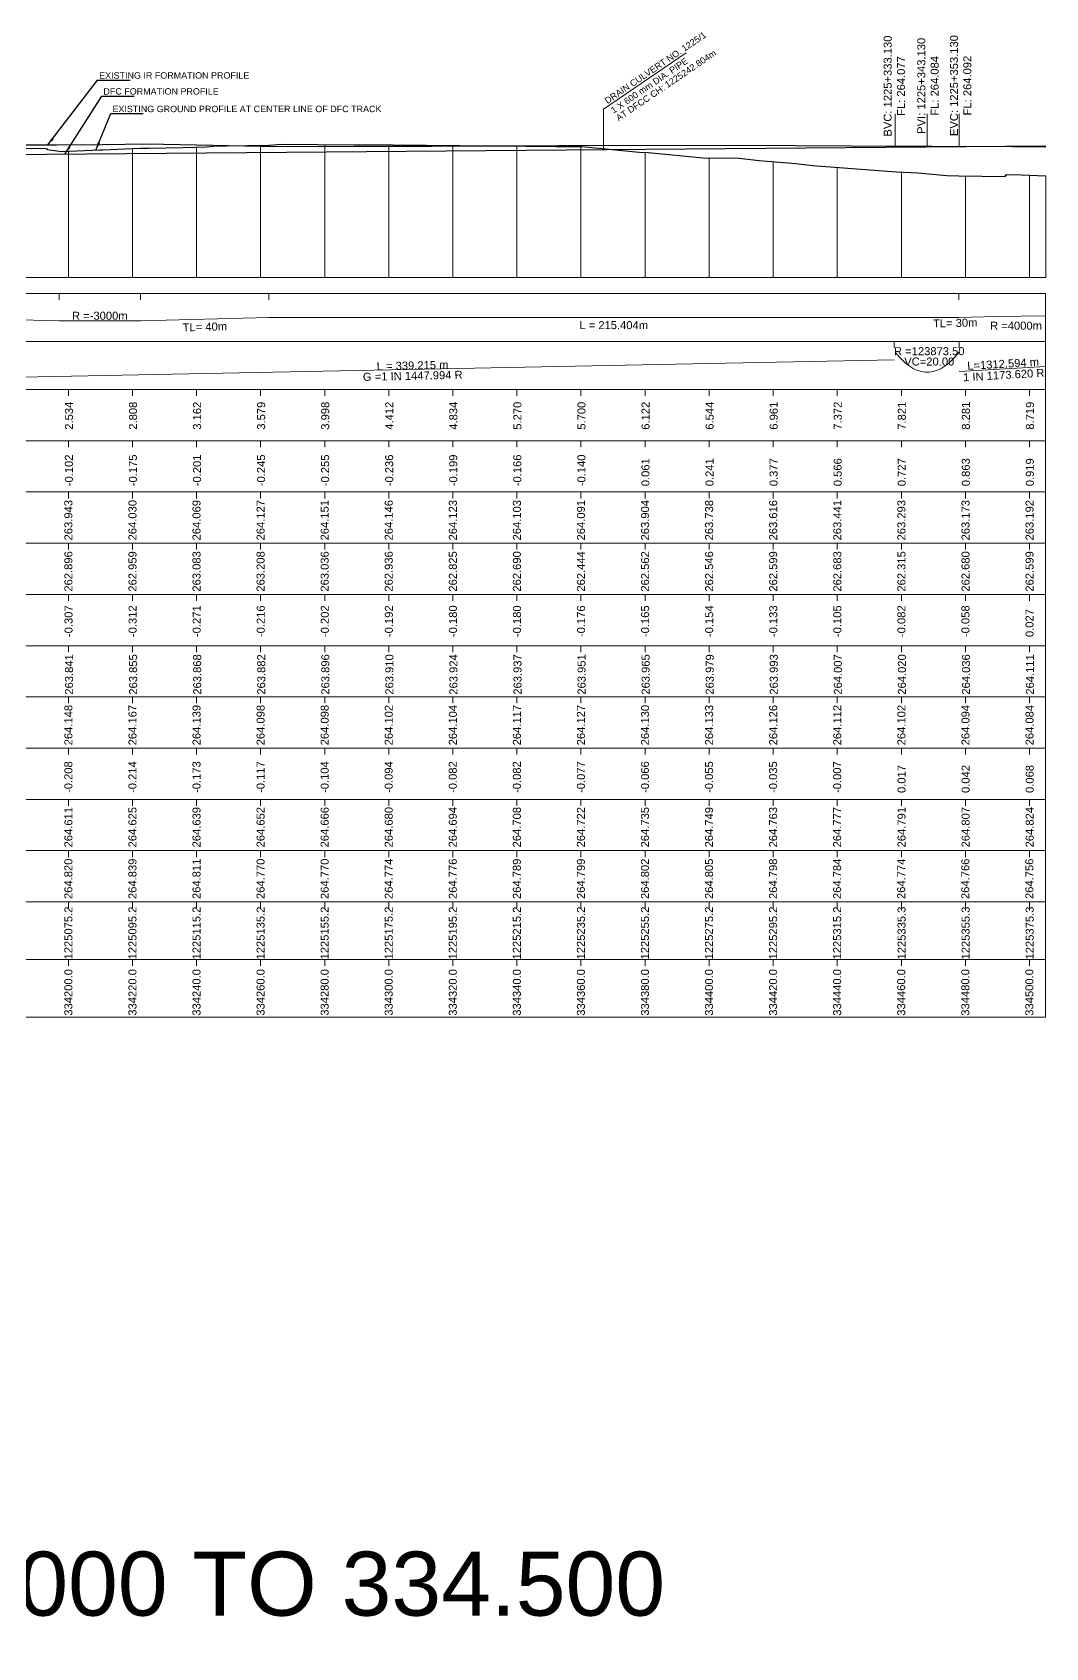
# Model space of a CAD drawing. Header units: metres. Extents: x -117481 to 30159, y 3176 to 3713.
# Drawn here: x 29842 to 30159, y 3176 to 3681 of the extents above; entities that cross this region are included whole.
import ezdxf
from ezdxf.enums import TextEntityAlignment as Align

# ---------------------------------------------------------------- set-up
doc = ezdxf.new("R2010")
doc.units = ezdxf.units.M
doc.header["$MEASUREMENT"] = 0
for name, color, linetype, lineweight in [('C-PROF-LABL-DG', 1, 'Continuous', 25), ('LS DATUM X', 7, 'Continuous', 0), ('LS EXG GL', 7, 'Continuous', 0), ('LS EXG IR CH', 7, 'Continuous', 0), ('LS EXG RL', 7, 'Continuous', 0), ('LS EXG. FL', 7, 'Continuous', 0), ('LS EXG. GL AT PRO. TOE', 7, 'Continuous', 0), ('LS FRAME', 7, 'Continuous', 0), ('LS HORIZONTAL ALIGNMENT', 10, 'Continuous', 0), ('LS PRO FL', 10, 'Continuous', 0), ('LS PRO RAIL LEVEL', 10, 'Continuous', 0), ('LS PRO. DFCC CH', 10, 'Continuous', 0), ('LS PROFILE EXG FL', 7, 'Continuous', 25), ('LS PROFILE EXG GL', 7, 'Continuous', 30), ('LS PROFILE PRO FL', 1, 'Continuous', 30), ('LS TICKS', 7, 'Continuous', 0), ('LS VERTICAL ALIGNMENT', 10, 'Continuous', 0), ('Profile Grid', 7, 'Continuous', 0), ('Profile Major Ticks', 7, 'Continuous', 0), ('Profile text', 7, 'Continuous', 0), ('Profile Vertical Alignment', 7, 'Continuous', 0), ('View Vert Annotation Curves Leader Line', 7, 'Continuous', 0)]:
    doc.layers.add(name, color=color, linetype=linetype, lineweight=lineweight)
doc.layers.add('ref text', color=3, linetype='Continuous')
doc.styles.add('Arial', font='arial.ttf')
doc.styles.get("Standard").update_dxf_attribs({"font": 'arial.ttf'})
doc.styles.add('Style-Arial', font='arial.ttf')
doc.dimstyles.get("Standard").update_dxf_attribs({"dimtxt": 5, "dimasz": 0.18, "dimexe": 0.18, "dimexo": 0.0625, "dimgap": 0.09, "dimtad": 0, "dimtih": 1, "dimtoh": 1, "dimdec": 4, "dimzin": 0, "dimdsep": 46, "dimtxsty": 'Standard', "dimcen": 0.09, "dimadec": 0, "dimazin": 0, "dimtfac": 1, "dimtdec": 4, "dimtofl": 0, "dimtmove": 0, "dimatfit": 3, "dimfxl": 1, "dimtolj": 1, "dimtzin": 0, "dimarcsym": 0})

# ---------------------------------------------------------------- blocks, each defined once
blk = doc.blocks.new('A$Ca8807bb1')
at = {"color": 1}
for s, p in [('263.827', (0, 0)), ('263.818', (20, 0)), ('263.809', (40, 0)), ('263.800', (60, 0)), ('263.790', (80, 0)), ('263.781', (100, 0)), ('263.785', (120, 0)), ('263.799', (140, 0)), ('263.813', (160, 0)), ('263.827', (180, 0)), ('263.841', (200, 0)), ('263.855', (220, 0)), ('263.868', (240, 0)), ('263.882', (260, 0)), ('263.896', (280, 0)), ('263.910', (300, 0)), ('263.924', (320, 0)), ('263.937', (340, 0)), ('263.951', (360, 0)), ('263.965', (380, 0)), ('263.979', (400, 0)), ('263.993', (420, 0)), ('264.007', (440, 0)), ('264.020', (460, 0)), ('264.036', (480, 0)), ('264.111', (500, 0))]:
    blk.add_text(s, height=2.5, rotation=90, dxfattribs=at).set_placement(p)
blk = doc.blocks.new('A$Ce3f7ec00')
at = {"color": 1}
for s, p in [('-0.144', (0, 0)), ('-0.161', (20, 0)), ('-0.225', (40, 0)), ('-0.286', (60, 0)), ('-0.314', (80, 0)), ('-0.340', (100, 0)), ('-0.347', (120, 0)), ('-0.338', (140, 0)), ('-0.326', (160, 0)), ('-0.315', (180, 0)), ('-0.307', (200, 0)), ('-0.312', (220, 0)), ('-0.271', (240, 0)), ('-0.216', (260, 0)), ('-0.202', (280, 0)), ('-0.192', (300, 0)), ('-0.180', (320, 0)), ('-0.180', (340, 0)), ('-0.176', (360, 0)), ('-0.165', (380, 0)), ('-0.154', (400, 0)), ('-0.133', (420, 0)), ('-0.105', (440, 0)), ('-0.082', (460, 0)), ('-0.058', (480, 0)), ('0.027', (500, 0))]:
    blk.add_text(s, height=2.5, rotation=90, dxfattribs=at).set_placement(p)
blk = doc.blocks.new('A$C7f09d5ec')
at = {"color": 1}
for s, p in [('-0.280', (0, 0)), ('-0.360', (20, 0)), ('-0.414', (40, 0)), ('-0.476', (60, 0)), ('-0.573', (80, 0)), ('-0.692', (100, 0)), ('-0.679', (120, 0)), ('-0.461', (140, 0)), ('-0.293', (160, 0)), ('-0.216', (180, 0)), ('-0.102', (200, 0)), ('-0.175', (220, 0)), ('-0.201', (240, 0)), ('-0.245', (260, 0)), ('-0.255', (280, 0)), ('-0.236', (300, 0)), ('-0.199', (320, 0)), ('-0.166', (340, 0)), ('-0.140', (360, 0)), ('0.061', (380, 0)), ('0.241', (400, 0)), ('0.377', (420, 0)), ('0.566', (440, 0)), ('0.727', (460, 0)), ('0.863', (480, 0)), ('0.919', (500, 0))]:
    blk.add_text(s, height=2.5, rotation=90, dxfattribs=at).set_placement(p)
blk = doc.blocks.new('A$C6001856b')
at = {"color": 1}
for s, p in [('3.161', (0, 0)), ('2.785', (20, 0)), ('2.564', (40, 0)), ('2.480', (60, 0)), ('2.459', (80, 0)), ('2.458', (100, 0)), ('2.456', (120, 0)), ('2.448', (140, 0)), ('2.438', (160, 0)), ('2.443', (180, 0)), ('2.534', (200, 0)), ('2.808', (220, 0)), ('3.162', (240, 0)), ('3.579', (260, 0)), ('3.998', (280, 0)), ('4.412', (300, 0)), ('4.834', (320, 0)), ('5.270', (340, 0)), ('5.700', (360, 0)), ('6.122', (380, 0)), ('6.544', (400, 0)), ('6.961', (420, 0)), ('7.372', (440, 0)), ('7.821', (460, 0)), ('8.281', (480, 0)), ('8.719', (500, 0))]:
    blk.add_text(s, height=2.5, rotation=90, dxfattribs=at).set_placement(p)

msp = doc.modelspace()

# ---------------------------------------------------------------- linework, layer by layer
at = {"layer": 'LS DATUM X', "color": 7, "linetype": 'Continuous', "lineweight": 0}
msp.add_line((29653.64, 3604.28), (30158.74, 3604.28), dxfattribs=at)
at = {"layer": 'LS FRAME', "color": 7, "linetype": 'Continuous', "lineweight": 0, "flags": 128}
for points in [[(29648.64, 3584.28), (30158.64, 3584.28), (30158.64, 3599.28), (29648.64, 3599.28), (29648.64, 3584.28)], [(29648.64, 3569.28), (30158.64, 3569.28), (30158.64, 3584.28), (29648.64, 3584.28), (29648.64, 3569.28)], [(29648.64, 3553.28), (30158.64, 3553.28), (30158.64, 3569.28), (29648.64, 3569.28), (29648.64, 3553.28)], [(29648.64, 3537.28), (30158.64, 3537.28), (30158.64, 3553.28), (29648.64, 3553.28), (29648.64, 3537.28)], [(29648.64, 3521.28), (30158.64, 3521.28), (30158.64, 3537.28), (29648.64, 3537.28), (29648.64, 3521.28)], [(29648.64, 3505.28), (30158.64, 3505.28), (30158.64, 3521.28), (29648.64, 3521.28), (29648.64, 3505.28)], [(29648.64, 3489.28), (30158.64, 3489.28), (30158.64, 3505.28), (29648.64, 3505.28), (29648.64, 3489.28)], [(29648.64, 3473.28), (30158.64, 3473.28), (30158.64, 3489.28), (29648.64, 3489.28), (29648.64, 3473.28)], [(29648.64, 3457.28), (30158.64, 3457.28), (30158.64, 3473.28), (29648.64, 3473.28), (29648.64, 3457.28)], [(29648.64, 3457.28), (30158.64, 3457.28), (30158.64, 3441.28), (29648.64, 3441.28)], [(29648.64, 3425.28), (30158.64, 3425.28), (30158.64, 3441.28), (29648.64, 3441.28), (29648.64, 3425.28)], [(29648.64, 3409.28), (30158.64, 3409.28), (30158.64, 3425.28), (29648.64, 3425.28), (29648.64, 3409.28)], [(29648.64, 3391.28), (30158.64, 3391.28), (30158.64, 3409.28), (29648.64, 3409.28), (29648.64, 3391.28)], [(29648.64, 3373.28), (30158.64, 3373.28), (30158.64, 3391.28), (29648.64, 3391.28), (29648.64, 3373.28)]]:
    msp.add_lwpolyline(points, close=True, dxfattribs=at)
at = {"layer": 'LS HORIZONTAL ALIGNMENT', "lineweight": 0, "flags": 128}
for points in [[(30143.46, 3592.09), (30158.64, 3592.28)], [(29652.08, 3591.78), (29656.64, 3590.77), (29687.64, 3590.77), (29747.64, 3591.78), (29747.64, 3591.78), (29810.73, 3591.78), (29810.73, 3591.78), (29850.73, 3590.73), (29850.73, 3590.73), (29876.18, 3590.73), (29876.18, 3590.73), (29916.18, 3591.78), (29916.18, 3591.78), (30131.59, 3591.78), (30131.59, 3591.78), (30143.46, 3592.09)]]:
    msp.add_lwpolyline(points, dxfattribs=at)
at = {"layer": 'LS PROFILE EXG FL'}
msp.add_lwpolyline([(29653.64, 3643.99), (29661.85, 3643.74), (29686.78, 3644.43), (29711.7, 3645.12), (29738.35, 3645.37), (29764.34, 3645.57), (29788.43, 3645.64), (29831.19, 3645.7), (29849.91, 3645.72), (29864.29, 3645.86), (29878.28, 3645.99), (29898.73, 3645.57), (29918.42, 3645.16), (29942.92, 3645.32), (29967.03, 3645.28), (29986.73, 3645.41), (30006.72, 3645.54), (30062.61, 3645.62), (30080.68, 3645.49), (30098.11, 3645.37), (30123.27, 3645.26), (30148.36, 3645.16), (30158.74, 3645.09)], dxfattribs=at)
at = {"layer": 'LS PROFILE EXG GL', "flags": 128}
msp.add_lwpolyline([(29837.39, 3644.66), (29846.76, 3644.54), (29847.03, 3644.21), (29850.73, 3643.72), (29851.46, 3643.62), (29863.45, 3644.13), (29864.29, 3644.17), (29876.18, 3644.69), (29876.58, 3644.71), (29878.74, 3644.71), (29889.52, 3644.9), (29896.76, 3645.04), (29898.73, 3645.32), (29902.85, 3645.38), (29916.18, 3645.59), (29916.39, 3645.59), (29920.05, 3645.92), (29920.05, 3645.92), (29942.94, 3645.7), (29944.54, 3645.85), (29986.13, 3645.37), (29986.76, 3645.41), (30005.97, 3645.15), (30006.25, 3645.17), (30013.96, 3645.19), (30031.84, 3643.4), (30034.65, 3643.27), (30051.76, 3641.69), (30063.1, 3641.52), (30069.27, 3640.78), (30080.73, 3639.89), (30085.97, 3639.28), (30112.14, 3637.28), (30118.78, 3636.99), (30123.33, 3636.54), (30127.91, 3636.09), (30131.59, 3636.04), (30146.13, 3635.85), (30146.49, 3636.47), (30146.59, 3636.46), (30151.04, 3636.29), (30158.74, 3636.04)], dxfattribs=at)
at = {"layer": 'LS PROFILE PRO FL', "lineweight": 0}
msp.add_lwpolyline([(30020.66, 3644.26), (30020.66, 3656.88), (30046.51, 3674.47)], dxfattribs=at)
at = {"layer": 'LS PROFILE PRO FL', "flags": 128}
msp.add_lwpolyline([(29771.92, 3642.14), (30158.74, 3645.44)], dxfattribs=at)
at = {"layer": 'LS TICKS', "color": 7, "linetype": 'Continuous', "lineweight": 0, "flags": 128}
for points in [[(29850.73, 3597.28), (29850.73, 3599.28)], [(29876.18, 3597.28), (29876.18, 3599.28)], [(29916.18, 3597.28), (29916.18, 3599.28)], [(30131.67, 3597.28), (30131.67, 3599.28)], [(30111.49, 3582.28), (30111.49, 3584.28)], [(30131.7, 3582.28), (30131.7, 3584.28)], [(29853.64, 3567.28), (29853.64, 3569.28)], [(29873.65, 3567.28), (29873.65, 3569.28)], [(29893.64, 3567.28), (29893.64, 3569.28)], [(29913.64, 3567.28), (29913.64, 3569.28)], [(29933.65, 3567.28), (29933.65, 3569.28)], [(29953.65, 3567.28), (29953.65, 3569.28)], [(29973.66, 3567.28), (29973.66, 3569.28)], [(29993.66, 3567.28), (29993.66, 3569.28)], [(30013.66, 3567.28), (30013.66, 3569.28)], [(30033.67, 3567.28), (30033.67, 3569.28)], [(30053.67, 3567.28), (30053.67, 3569.28)], [(30073.67, 3567.28), (30073.67, 3569.28)], [(30093.68, 3567.28), (30093.68, 3569.28)], [(30113.7, 3567.28), (30113.7, 3569.28)], [(30133.7, 3567.28), (30133.7, 3569.28)], [(30153.7, 3567.28), (30153.7, 3569.28)], [(29853.64, 3551.28), (29853.64, 3553.28)], [(29873.65, 3551.28), (29873.65, 3553.28)], [(29893.64, 3551.28), (29893.64, 3553.28)], [(29913.64, 3551.28), (29913.64, 3553.28)], [(29933.65, 3551.28), (29933.65, 3553.28)], [(29953.65, 3551.28), (29953.65, 3553.28)], [(29973.66, 3551.28), (29973.66, 3553.28)], [(29993.66, 3551.28), (29993.66, 3553.28)], [(30013.66, 3551.28), (30013.66, 3553.28)], [(30033.67, 3551.28), (30033.67, 3553.28)], [(30053.67, 3551.28), (30053.67, 3553.28)], [(30073.67, 3551.28), (30073.67, 3553.28)], [(30093.68, 3551.28), (30093.68, 3553.28)], [(30113.7, 3551.28), (30113.7, 3553.28)], [(30133.7, 3551.28), (30133.7, 3553.28)], [(30153.7, 3551.28), (30153.7, 3553.28)], [(29853.64, 3535.28), (29853.64, 3537.28)], [(29873.65, 3535.28), (29873.65, 3537.28)], [(29893.64, 3535.28), (29893.64, 3537.28)], [(29913.64, 3535.28), (29913.64, 3537.28)], [(29933.65, 3535.28), (29933.65, 3537.28)], [(29953.65, 3535.28), (29953.65, 3537.28)], [(29973.66, 3535.28), (29973.66, 3537.28)], [(29993.66, 3535.28), (29993.66, 3537.28)], [(30013.66, 3535.28), (30013.66, 3537.28)], [(30033.67, 3535.28), (30033.67, 3537.28)], [(30053.67, 3535.28), (30053.67, 3537.28)], [(30073.67, 3535.28), (30073.67, 3537.28)], [(30093.68, 3535.28), (30093.68, 3537.28)], [(30113.7, 3535.28), (30113.7, 3537.28)], [(30133.7, 3535.28), (30133.7, 3537.28)], [(30153.7, 3535.28), (30153.7, 3537.28)], [(29853.64, 3519.28), (29853.64, 3521.28)], [(29873.65, 3519.28), (29873.65, 3521.28)], [(29893.64, 3519.28), (29893.64, 3521.28)], [(29913.64, 3519.28), (29913.64, 3521.28)], [(29933.65, 3519.28), (29933.65, 3521.28)], [(29953.65, 3519.28), (29953.65, 3521.28)], [(29973.66, 3519.28), (29973.66, 3521.28)], [(29993.66, 3519.28), (29993.66, 3521.28)], [(30013.66, 3519.28), (30013.66, 3521.28)], [(30033.67, 3519.28), (30033.67, 3521.28)], [(30053.67, 3519.28), (30053.67, 3521.28)], [(30073.67, 3519.28), (30073.67, 3521.28)], [(30093.68, 3519.28), (30093.68, 3521.28)], [(30113.7, 3519.28), (30113.7, 3521.28)], [(30133.7, 3519.28), (30133.7, 3521.28)], [(30153.7, 3519.28), (30153.7, 3521.28)], [(29853.64, 3503.28), (29853.64, 3505.28)], [(29873.65, 3503.28), (29873.65, 3505.28)], [(29893.64, 3503.28), (29893.64, 3505.28)], [(29913.64, 3503.28), (29913.64, 3505.28)], [(29933.65, 3503.28), (29933.65, 3505.28)], [(29953.65, 3503.28), (29953.65, 3505.28)], [(29973.66, 3503.28), (29973.66, 3505.28)], [(29993.66, 3503.28), (29993.66, 3505.28)], [(30013.66, 3503.28), (30013.66, 3505.28)], [(30033.67, 3503.28), (30033.67, 3505.28)], [(30053.67, 3503.28), (30053.67, 3505.28)], [(30073.67, 3503.28), (30073.67, 3505.28)], [(30093.68, 3503.28), (30093.68, 3505.28)], [(30113.7, 3503.28), (30113.7, 3505.28)], [(30133.7, 3503.28), (30133.7, 3505.28)], [(30153.7, 3503.28), (30153.7, 3505.28)], [(29853.64, 3487.28), (29853.64, 3489.28)], [(29873.65, 3487.28), (29873.65, 3489.28)], [(29893.64, 3487.28), (29893.64, 3489.28)], [(29913.64, 3487.28), (29913.64, 3489.28)], [(29933.65, 3487.28), (29933.65, 3489.28)], [(29953.65, 3487.28), (29953.65, 3489.28)], [(29973.66, 3487.28), (29973.66, 3489.28)], [(29993.66, 3487.28), (29993.66, 3489.28)], [(30013.66, 3487.28), (30013.66, 3489.28)], [(30033.67, 3487.28), (30033.67, 3489.28)], [(30053.67, 3487.28), (30053.67, 3489.28)], [(30073.67, 3487.28), (30073.67, 3489.28)], [(30093.68, 3487.28), (30093.68, 3489.28)], [(30113.7, 3487.28), (30113.7, 3489.28)], [(30133.7, 3487.28), (30133.7, 3489.28)], [(30153.7, 3487.28), (30153.7, 3489.28)], [(29853.64, 3471.28), (29853.64, 3473.28)], [(29873.65, 3471.28), (29873.65, 3473.28)], [(29893.64, 3471.28), (29893.64, 3473.28)], [(29913.64, 3471.28), (29913.64, 3473.28)], [(29933.65, 3471.28), (29933.65, 3473.28)], [(29953.65, 3471.28), (29953.65, 3473.28)], [(29973.66, 3471.28), (29973.66, 3473.28)], [(29993.66, 3471.28), (29993.66, 3473.28)], [(30013.66, 3471.28), (30013.66, 3473.28)], [(30033.67, 3471.28), (30033.67, 3473.28)], [(30053.67, 3471.28), (30053.67, 3473.28)], [(30073.67, 3471.28), (30073.67, 3473.28)], [(30093.68, 3471.28), (30093.68, 3473.28)], [(30113.7, 3471.28), (30113.7, 3473.28)], [(30133.7, 3471.28), (30133.7, 3473.28)], [(30153.7, 3471.28), (30153.7, 3473.28)], [(29853.64, 3455.28), (29853.64, 3457.28)], [(29873.65, 3455.28), (29873.65, 3457.28)], [(29893.64, 3455.28), (29893.64, 3457.28)], [(29913.64, 3455.28), (29913.64, 3457.28)], [(29933.65, 3455.28), (29933.65, 3457.28)], [(29953.65, 3455.28), (29953.65, 3457.28)], [(29973.66, 3455.28), (29973.66, 3457.28)], [(29993.66, 3455.28), (29993.66, 3457.28)], [(30013.66, 3455.28), (30013.66, 3457.28)], [(30033.67, 3455.28), (30033.67, 3457.28)], [(30053.67, 3455.28), (30053.67, 3457.28)], [(30073.67, 3455.28), (30073.67, 3457.28)], [(30093.68, 3455.28), (30093.68, 3457.28)], [(30113.7, 3455.28), (30113.7, 3457.28)], [(30133.7, 3455.28), (30133.7, 3457.28)], [(30153.7, 3455.28), (30153.7, 3457.28)], [(29853.64, 3439.28), (29853.64, 3441.28)], [(29873.65, 3439.28), (29873.65, 3441.28)], [(29893.64, 3439.28), (29893.64, 3441.28)], [(29913.64, 3439.28), (29913.64, 3441.28)], [(29933.65, 3439.28), (29933.65, 3441.28)], [(29953.65, 3439.28), (29953.65, 3441.28)], [(29973.66, 3439.28), (29973.66, 3441.28)], [(29993.66, 3439.28), (29993.66, 3441.28)], [(30013.66, 3439.28), (30013.66, 3441.28)], [(30033.67, 3439.28), (30033.67, 3441.28)], [(30053.67, 3439.28), (30053.67, 3441.28)], [(30073.67, 3439.28), (30073.67, 3441.28)], [(30093.68, 3439.28), (30093.68, 3441.28)], [(30113.7, 3439.28), (30113.7, 3441.28)], [(30133.7, 3439.28), (30133.7, 3441.28)], [(30153.7, 3439.28), (30153.7, 3441.28)], [(29853.64, 3423.28), (29853.64, 3425.28)], [(29873.65, 3423.28), (29873.65, 3425.28)], [(29893.64, 3423.28), (29893.64, 3425.28)], [(29913.64, 3423.28), (29913.64, 3425.28)], [(29933.65, 3423.28), (29933.65, 3425.28)], [(29953.65, 3423.28), (29953.65, 3425.28)], [(29973.66, 3423.28), (29973.66, 3425.28)], [(29993.66, 3423.28), (29993.66, 3425.28)], [(30013.66, 3423.28), (30013.66, 3425.28)], [(30033.67, 3423.28), (30033.67, 3425.28)], [(30053.67, 3423.28), (30053.67, 3425.28)], [(30073.67, 3423.28), (30073.67, 3425.28)], [(30093.68, 3423.28), (30093.68, 3425.28)], [(30113.7, 3423.28), (30113.7, 3425.28)], [(30133.7, 3423.28), (30133.7, 3425.28)], [(30153.7, 3423.28), (30153.7, 3425.28)], [(29853.64, 3407.28), (29853.64, 3409.28)], [(29873.65, 3407.28), (29873.65, 3409.28)], [(29893.64, 3407.28), (29893.64, 3409.28)], [(29913.64, 3407.28), (29913.64, 3409.28)], [(29933.65, 3407.28), (29933.65, 3409.28)], [(29953.65, 3407.28), (29953.65, 3409.28)], [(29973.66, 3407.28), (29973.66, 3409.28)], [(29993.66, 3407.28), (29993.66, 3409.28)], [(30013.66, 3407.28), (30013.66, 3409.28)], [(30033.67, 3407.28), (30033.67, 3409.28)], [(30053.67, 3407.28), (30053.67, 3409.28)], [(30073.67, 3407.28), (30073.67, 3409.28)], [(30093.68, 3407.28), (30093.68, 3409.28)], [(30113.7, 3407.28), (30113.7, 3409.28)], [(30133.7, 3407.28), (30133.7, 3409.28)], [(30153.7, 3407.28), (30153.7, 3409.28)], [(29853.64, 3389.28), (29853.64, 3391.28)], [(29873.65, 3389.28), (29873.65, 3391.28)], [(29893.64, 3389.28), (29893.64, 3391.28)], [(29913.64, 3389.28), (29913.64, 3391.28)], [(29933.65, 3389.28), (29933.65, 3391.28)], [(29953.65, 3389.28), (29953.65, 3391.28)], [(29973.66, 3389.28), (29973.66, 3391.28)], [(29993.66, 3389.28), (29993.66, 3391.28)], [(30013.66, 3389.28), (30013.66, 3391.28)], [(30033.67, 3389.28), (30033.67, 3391.28)], [(30053.67, 3389.28), (30053.67, 3391.28)], [(30073.67, 3389.28), (30073.67, 3391.28)], [(30093.68, 3389.28), (30093.68, 3391.28)], [(30113.7, 3389.28), (30113.7, 3391.28)], [(30133.7, 3389.28), (30133.7, 3391.28)], [(30153.7, 3389.28), (30153.7, 3391.28)]]:
    msp.add_lwpolyline(points, dxfattribs=at)
at = {"layer": 'LS VERTICAL ALIGNMENT', "linetype": 'Continuous', "lineweight": 0, "flags": 128}
for points in [[(29770.64, 3571.75), (30111.49, 3578.52)], [(30131.7, 3574.92), (30158.64, 3576.48)]]:
    msp.add_lwpolyline(points, dxfattribs=at)
at = {"layer": 'Profile Grid', "linetype": 'Continuous', "lineweight": 0, "flags": 128}
for points in [[(29853.64, 3604.28), (29853.64, 3643.72)], [(29873.65, 3604.28), (29873.65, 3644.58)], [(29893.64, 3604.28), (29893.64, 3644.98)], [(29913.64, 3604.28), (29913.64, 3645.55)], [(29933.65, 3604.28), (29933.65, 3645.79)], [(29953.65, 3604.28), (29953.65, 3645.74)], [(29973.66, 3604.28), (29973.66, 3645.51)], [(29993.66, 3604.28), (29993.66, 3645.32)], [(30013.66, 3604.28), (30013.66, 3645.19)], [(30033.67, 3604.28), (30033.67, 3643.32)], [(30053.67, 3604.28), (30053.67, 3641.66)], [(30073.67, 3604.28), (30073.67, 3640.44)], [(30093.68, 3604.28), (30093.68, 3638.69)], [(30113.7, 3604.28), (30113.7, 3637.21)], [(30133.7, 3604.28), (30133.7, 3636.01)], [(30153.7, 3604.28), (30153.7, 3636.2)], [(30158.74, 3604.28), (30158.74, 3636.04)]]:
    msp.add_lwpolyline(points, dxfattribs=at)
at = {"layer": 'Profile Major Ticks', "color": 7, "linetype": 'Continuous', "lineweight": 0, "flags": 128}
msp.add_lwpolyline([(30153.67, 3568.48), (30153.67, 3569.28)], dxfattribs=at)
at = {"layer": 'Profile text', "color": 1, "flags": 128}
msp.add_lwpolyline([(30111.7, 3645.05), (30112.12, 3645.06), (30112.53, 3645.06), (30112.95, 3645.06), (30113.37, 3645.06), (30113.78, 3645.07), (30114.2, 3645.07), (30114.62, 3645.07), (30115.03, 3645.08), (30115.45, 3645.08), (30115.87, 3645.08), (30116.28, 3645.09), (30116.7, 3645.09), (30117.12, 3645.09), (30117.53, 3645.09), (30117.95, 3645.1), (30118.37, 3645.1), (30118.78, 3645.1), (30119.2, 3645.11), (30119.62, 3645.11), (30120.03, 3645.11), (30120.45, 3645.12), (30120.87, 3645.12), (30121.28, 3645.12), (30122.12, 3645.13), (30122.53, 3645.13), (30122.95, 3645.14), (30123.37, 3645.14), (30123.78, 3645.14), (30124.2, 3645.15), (30124.62, 3645.15), (30125.03, 3645.15), (30125.45, 3645.16), (30125.87, 3645.16), (30126.28, 3645.16), (30126.7, 3645.17), (30127.12, 3645.17), (30127.53, 3645.17), (30127.95, 3645.18), (30128.37, 3645.18), (30128.78, 3645.18), (30129.2, 3645.19), (30129.62, 3645.19), (30130.03, 3645.19), (30130.45, 3645.2), (30130.87, 3645.2), (30131.28, 3645.2), (30131.7, 3645.21)], dxfattribs=at)
at = {"layer": 'Profile Vertical Alignment', "color": 1, "linetype": 'Continuous', "lineweight": 0, "flags": 128}
msp.add_lwpolyline([(30111.7, 3580.98), (30112.33, 3580.21), (30112.95, 3579.5), (30113.58, 3578.83), (30114.2, 3578.22), (30114.83, 3577.65), (30115.45, 3577.14), (30116.08, 3576.67), (30116.7, 3576.25), (30117.33, 3575.88), (30117.95, 3575.56), (30118.58, 3575.29), (30119.2, 3575.07), (30119.83, 3574.9), (30120.45, 3574.77), (30121.08, 3574.7), (30122.33, 3574.7), (30122.95, 3574.77), (30123.58, 3574.9), (30124.2, 3575.07), (30124.83, 3575.29), (30125.45, 3575.56), (30126.08, 3575.88), (30126.7, 3576.25), (30127.33, 3576.67), (30127.95, 3577.14), (30128.58, 3577.65), (30129.2, 3578.22), (30129.83, 3578.83), (30130.45, 3579.5), (30131.08, 3580.21), (30131.7, 3580.98)], dxfattribs=at)
at = {"layer": 'View Vert Annotation Curves Leader Line', "color": 1}
for p, q in [((30111.7, 3645.05), (30111.7, 3655.39)), ((30121.7, 3645.12), (30121.7, 3655.39)), ((30131.7, 3645.21), (30131.7, 3655.39))]:
    msp.add_line(p, q, dxfattribs=at)

# ---------------------------------------------------------------- block references
at = {"color": 5}
for name, p in [('A$C6001856b', (29655.07, 3556.73)), ('A$C7f09d5ec', (29655.04, 3539.08)), ('A$Ce3f7ec00', (29654.94, 3491.97)), ('A$Ca8807bb1', (29655.1, 3473.98))]:
    msp.add_blockref(name, p, dxfattribs=at)

# ---------------------------------------------------------------- texts
at = {"layer": 'C-PROF-LABL-DG', "color": 1, "linetype": 'Continuous', "lineweight": 25, "char_height": 2.5, "attachment_point": 5, "rotation": 90, "style": 'Arial'}
for s, insert in [('BVC: 1225+333.130\\PFL: 264.077', (30111.51, 3664.06)), ('PVI: 1225+343.130\\PFL: 264.084', (30122.01, 3664.13)), ('EVC: 1225+353.130\\PFL: 264.092', (30132.21, 3664.21))]:
    msp.add_mtext(s, dxfattribs=dict(at, insert=insert))
at = {"layer": 'LS EXG GL', "lineweight": 0, "style": 'Style-Arial'}
for s, p in [('263.943', (29853.64, 3534.78)), ('264.030', (29873.65, 3534.78)), ('264.069', (29893.64, 3534.78)), ('264.127', (29913.64, 3534.78)), ('264.151', (29933.65, 3534.78)), ('264.146', (29953.65, 3534.78)), ('264.123', (29973.66, 3534.78)), ('264.103', (29993.66, 3534.78)), ('264.091', (30013.66, 3534.78)), ('263.904', (30033.67, 3534.78)), ('263.738', (30053.67, 3534.78)), ('263.616', (30073.67, 3534.78)), ('263.441', (30093.68, 3534.78)), ('263.293', (30113.7, 3534.78)), ('263.173', (30133.71, 3534.78)), ('263.192', (30153.7, 3534.78))]:
    msp.add_text(s, height=2.5, rotation=90, dxfattribs=at).set_placement(p, align=Align.MIDDLE_RIGHT)
at = {"layer": 'LS EXG IR CH', "style": 'Style-Arial'}
for s, p in [('334200.0', (29853.64, 3388.28)), ('334220.0', (29873.64, 3388.28)), ('334240.0', (29893.64, 3388.28)), ('334260.0', (29913.64, 3388.28)), ('334280.0', (29933.64, 3388.28)), ('334300.0', (29953.64, 3388.28)), ('334320.0', (29973.64, 3388.28)), ('334340.0', (29993.64, 3388.28)), ('334360.0', (30013.64, 3388.28)), ('334380.0', (30033.64, 3388.28)), ('334400.0', (30053.64, 3388.28)), ('334420.0', (30073.64, 3388.28)), ('334440.0', (30093.64, 3388.28)), ('334460.0', (30113.64, 3388.28)), ('334480.0', (30133.64, 3388.28)), ('334500.0', (30153.64, 3388.28))]:
    msp.add_text(s, height=2.5, rotation=90, dxfattribs=at).set_placement(p, align=Align.MIDDLE_RIGHT)
at = {"layer": 'LS EXG RL', "style": 'Style-Arial'}
for s, p in [('264.820', (29853.64, 3422.78)), ('264.839', (29873.64, 3422.78)), ('264.811', (29893.64, 3422.78)), ('264.770', (29913.64, 3422.78)), ('264.770', (29933.64, 3422.78)), ('264.774', (29953.64, 3422.78)), ('264.776', (29973.64, 3422.78)), ('264.789', (29993.64, 3422.78)), ('264.799', (30013.64, 3422.78)), ('264.802', (30033.64, 3422.78)), ('264.805', (30053.64, 3422.78)), ('264.798', (30073.64, 3422.78)), ('264.784', (30093.64, 3422.78)), ('264.774', (30113.64, 3422.78)), ('264.766', (30133.64, 3422.78)), ('264.756', (30153.64, 3422.78))]:
    msp.add_text(s, height=2.5, rotation=90, dxfattribs=at).set_placement(p, align=Align.MIDDLE_RIGHT)
at = {"layer": 'LS EXG. FL'}
for s, p in [('264.148', (29853.64, 3470.78)), ('264.167', (29873.65, 3470.78)), ('264.139', (29893.64, 3470.78)), ('264.098', (29913.64, 3470.78)), ('264.098', (29933.65, 3470.78)), ('264.102', (29953.65, 3470.78)), ('264.104', (29973.66, 3470.78)), ('264.117', (29993.66, 3470.78)), ('264.127', (30013.66, 3470.78)), ('264.130', (30033.67, 3470.78)), ('264.133', (30053.67, 3470.78)), ('264.126', (30073.67, 3470.78)), ('264.112', (30093.68, 3470.78)), ('264.102', (30113.7, 3470.78)), ('264.094', (30133.7, 3470.78)), ('264.084', (30153.7, 3470.78))]:
    msp.add_text(s, height=2.5, rotation=90, dxfattribs=at).set_placement(p, align=Align.MIDDLE_RIGHT)
at = {"layer": 'LS EXG. GL AT PRO. TOE'}
for s, p in [('262.896', (29853.64, 3518.78)), ('262.959', (29873.65, 3518.78)), ('263.083', (29893.64, 3518.78)), ('263.208', (29913.64, 3518.78)), ('263.036', (29933.65, 3518.78)), ('262.936', (29953.65, 3518.78)), ('262.825', (29973.66, 3518.78)), ('262.690', (29993.66, 3518.78)), ('262.444', (30013.66, 3518.78)), ('262.562', (30033.67, 3518.78)), ('262.546', (30053.67, 3518.78)), ('262.599', (30073.67, 3518.78)), ('262.683', (30093.68, 3518.78)), ('262.315', (30113.7, 3518.78)), ('262.680', (30133.71, 3518.78)), ('262.599', (30153.7, 3518.78))]:
    msp.add_text(s, height=2.5, rotation=90, dxfattribs=at).set_placement(p, align=Align.MIDDLE_RIGHT)
at = {"layer": 'LS HORIZONTAL ALIGNMENT', "lineweight": 0, "char_height": 2.5, "attachment_point": 5, "line_spacing_factor": 0.6, "style": 'Style-Arial'}
for s, insert in [('R =-3000m', (29863.45, 3592.32)), ('L = 215.404m', (30023.89, 3589.37)), ('R =4000m', (30149.47, 3589.22))]:
    msp.add_mtext(s, dxfattribs=dict(at, insert=insert))
for s, insert, rotation in [('TL= 40m', (29896.24, 3588.84), 1.5037), ('TL= 30m', (30130.49, 3590.05), 1.5036)]:
    msp.add_mtext(s, dxfattribs=dict(at, insert=insert, rotation=rotation))
at = {"layer": 'LS PRO FL'}
for s, p in [('-0.208', (29854.89, 3443.28)), ('-0.214', (29874.89, 3443.28)), ('-0.173', (29894.89, 3443.28)), ('-0.117', (29914.89, 3443.28)), ('-0.104', (29934.89, 3443.28)), ('-0.094', (29954.89, 3443.28)), ('-0.082', (29974.89, 3443.28)), ('-0.082', (29994.89, 3443.28)), ('-0.077', (30014.89, 3443.28)), ('-0.066', (30034.89, 3443.28)), ('-0.055', (30054.89, 3443.28)), ('-0.035', (30074.89, 3443.28)), ('-0.007', (30094.89, 3443.28)), ('0.017', (30114.99, 3443.28)), ('0.042', (30134.99, 3443.28)), ('0.068', (30154.99, 3443.28))]:
    msp.add_text(s, height=2.5, rotation=90, dxfattribs=at).set_placement(p)
at = {"layer": 'LS PRO RAIL LEVEL'}
for s, p in [('264.611', (29854.89, 3426.28)), ('264.625', (29874.89, 3426.28)), ('264.639', (29894.89, 3426.28)), ('264.652', (29914.89, 3426.28)), ('264.666', (29934.89, 3426.28)), ('264.680', (29954.89, 3426.28)), ('264.694', (29974.89, 3426.28)), ('264.708', (29994.89, 3426.28)), ('264.722', (30014.89, 3426.28)), ('264.735', (30034.89, 3426.28)), ('264.749', (30054.89, 3426.28)), ('264.763', (30074.89, 3426.28)), ('264.777', (30094.89, 3426.28)), ('264.791', (30114.99, 3426.28)), ('264.807', (30134.99, 3426.28)), ('264.824', (30154.99, 3426.28))]:
    msp.add_text(s, height=2.5, rotation=90, dxfattribs=at).set_placement(p)
at = {"layer": 'LS PRO. DFCC CH'}
for s, p in [('1225075.2', (29854.89, 3391.28)), ('1225095.2', (29874.89, 3391.28)), ('1225115.2', (29894.89, 3391.28)), ('1225135.2', (29914.89, 3391.28)), ('1225155.2', (29934.89, 3391.28)), ('1225175.2', (29954.89, 3391.28)), ('1225195.2', (29974.89, 3391.28)), ('1225215.2', (29994.89, 3391.28)), ('1225235.2', (30014.89, 3391.28)), ('1225255.2', (30034.89, 3391.28)), ('1225275.2', (30054.89, 3391.28)), ('1225295.2', (30074.89, 3391.28)), ('1225315.2', (30094.89, 3391.28)), ('1225335.3', (30114.99, 3391.28)), ('1225355.3', (30134.99, 3391.28)), ('1225375.3', (30154.99, 3391.28))]:
    msp.add_text(s, height=2.5, rotation=90, dxfattribs=at).set_placement(p)
at = {"layer": 'LS PROFILE EXG FL', "color": 7, "linetype": 'Continuous', "lineweight": 0, "style": 'Style-Arial'}
msp.add_text('EXISTING IR FORMATION PROFILE', height=2, dxfattribs=at).set_placement((29863.25, 3666.38))
at = {"layer": 'LS PROFILE EXG GL', "color": 7, "lineweight": 0, "style": 'Style-Arial'}
msp.add_text('EXISTING GROUND PROFILE AT CENTER LINE OF DFC TRACK', height=2, dxfattribs=at).set_placement((29867.4, 3655.91, 0))
at = {"layer": 'LS PROFILE PRO FL', "style": 'Style-Arial'}
for s, p in [('DRAIN CULVERT NO. 1225/1', (30021.94, 3658.4)), ('1 X 600 mm DIA. PIPE', (30023.83, 3655.42)), ('AT DFCC CH: 1225242.804m', (30025.44, 3653.02))]:
    msp.add_text(s, height=2, rotation=34.2377, dxfattribs=at).set_placement(p)
msp.add_text(' DFC FORMATION PROFILE', height=2, dxfattribs=at).set_placement((29863.8, 3661.39, 0))
at = {"layer": 'LS VERTICAL ALIGNMENT', "lineweight": 0, "insert": (30145.55, 3575.55), "char_height": 2.5, "attachment_point": 5, "rotation": 3.3157, "line_spacing_factor": 0.84, "style": 'Style-Arial'}
msp.add_mtext('L=1312.594 m\\P1 IN 1173.620 R', dxfattribs=at)
at = {"layer": 'Profile Vertical Alignment', "color": 1, "insert": (30122.39, 3581.24), "char_height": 2.5, "attachment_point": 5, "line_spacing_factor": 0.776524, "style": 'Style-Arial'}
msp.add_mtext('\\PR =123873.50\\PVC=20.00', dxfattribs=at)
at = {"layer": 'Profile Vertical Alignment', "color": 1, "insert": (29961.11, 3575.17), "char_height": 2.5, "attachment_point": 5, "rotation": 1.2479, "line_spacing_factor": 0.776524, "style": 'Style-Arial'}
msp.add_mtext('L = 339.215 m\\PG =1 IN 1447.994 R', dxfattribs=at)
at = {"layer": 'ref text', "color": 3, "insert": (29783.64, 3186.05), "char_height": 20, "width": 256.3165, "attachment_point": 7, "bg_fill": 3, "box_fill_scale": 1.5, "bg_fill_color": 256, "bg_fill_transparency": 0}
msp.add_mtext('334.000 TO 334.500', dxfattribs=at)

# ---------------------------------------------------------------- leaders
at = {"layer": 'LS PROFILE EXG FL', "color": 7, "lineweight": -3}
msp.add_leader([(29847.27, 3645.72), (29862.74, 3665.92), (29872.88, 3665.92)], dimstyle='Standard', override={"dimasz": 2.5, "dimexe": 0.25, "dimexo": 0.25, "dimgap": 0.25, "dimtad": 0, "dimtih": 0, "dimtoh": 0, "dimzin": 11, "dimadec": 4, "dimazin": 3, "dimatfit": 1, "dimfrac": 2, "dimtolj": 0, "dimtzin": 11}, dxfattribs=at)
at = {"layer": 'LS PROFILE EXG GL', "color": 7, "lineweight": -3}
msp.add_leader([(29862.23, 3644.08, 0), (29866.89, 3655.46, 0), (29877.03, 3655.46, 0)], dimstyle='Standard', override={"dimasz": 2.5, "dimexe": 0.25, "dimexo": 0.25, "dimgap": 0.25, "dimtad": 0, "dimtih": 0, "dimtoh": 0, "dimzin": 11, "dimadec": 4, "dimazin": 3, "dimatfit": 1, "dimfrac": 2, "dimtolj": 0, "dimtzin": 11}, dxfattribs=at)
at = {"layer": 'LS PROFILE PRO FL', "lineweight": -3}
msp.add_leader([(29852.57, 3642.83, 0), (29864.08, 3660.93, 0), (29874.22, 3660.93, 0)], dimstyle='Standard', override={"dimasz": 2.5, "dimexe": 0.25, "dimexo": 0.25, "dimgap": 0.25, "dimtad": 0, "dimtih": 0, "dimtoh": 0, "dimzin": 11, "dimadec": 4, "dimazin": 3, "dimatfit": 1, "dimfrac": 2, "dimtolj": 0, "dimtzin": 11}, dxfattribs=at)

doc.saveas('drawing.dxf')
